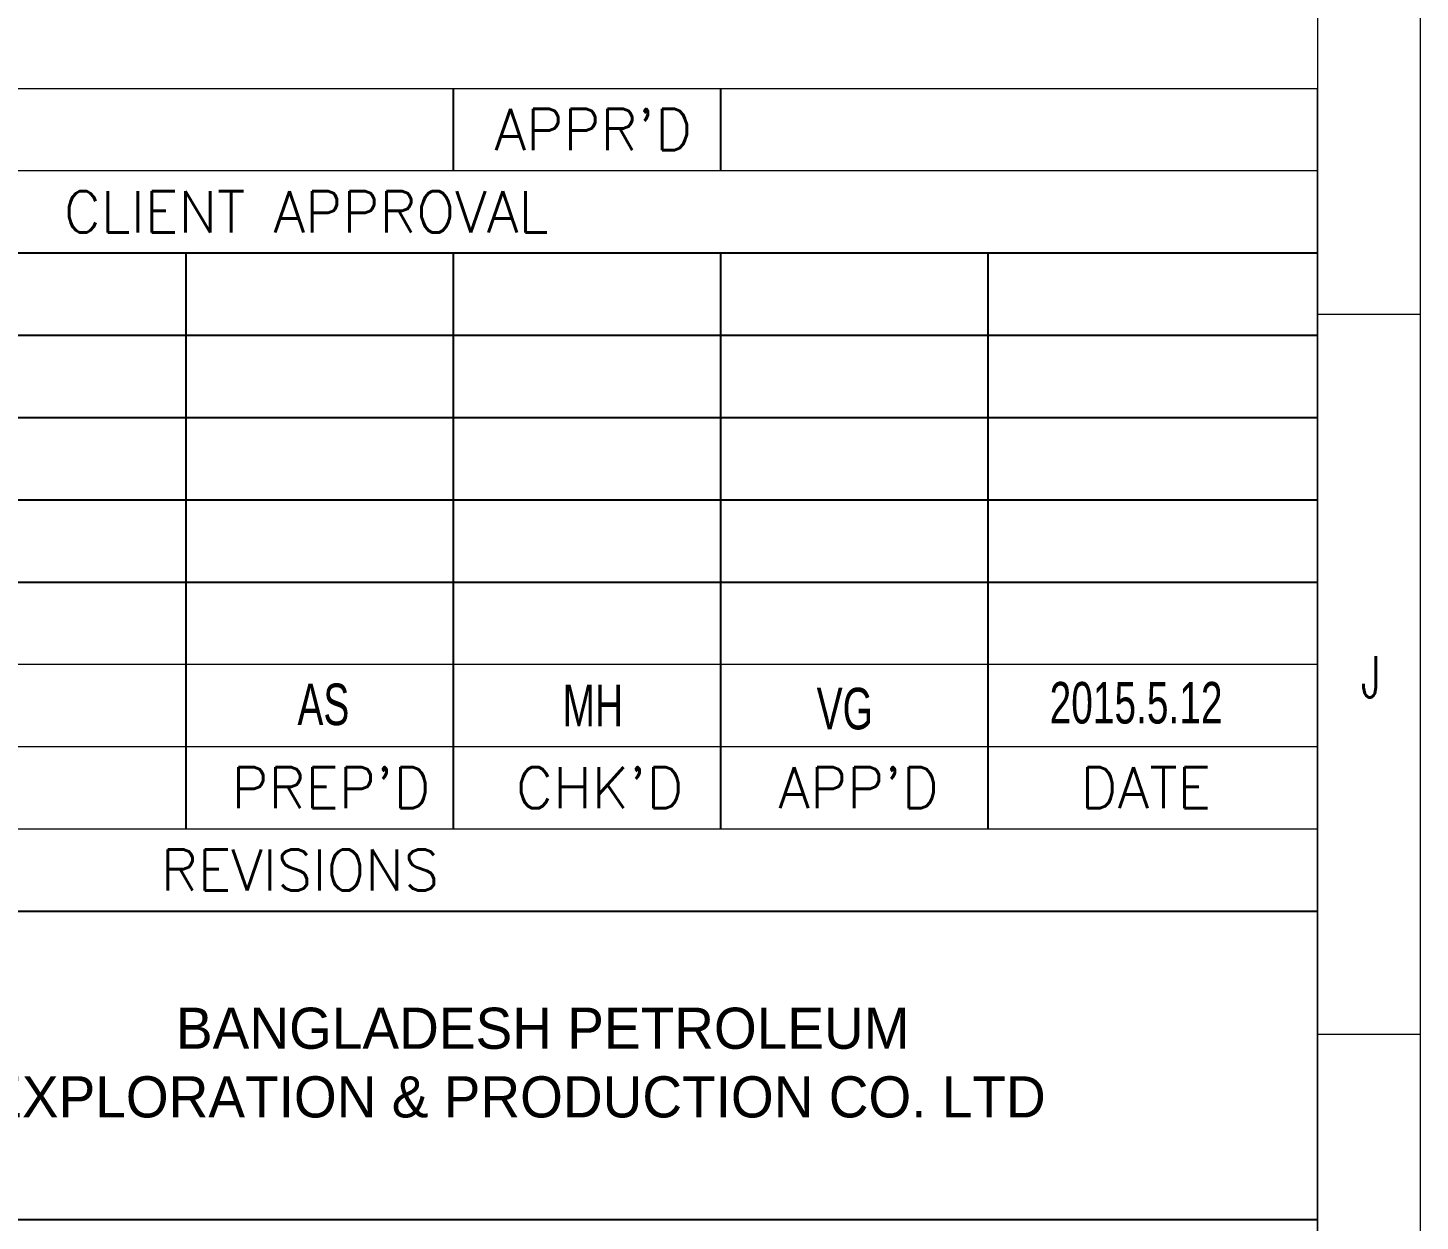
# Model space of a CAD drawing. Header units: inches. Extents: x -1128 to 651, y 96 to 845.
# Drawn here: x -870.19 to -837.03, y 666.25 to 694.66 of the extents above; entities that cross this region are included whole.
import ezdxf

# ---------------------------------------------------------------- set-up
doc = ezdxf.new("R2010")
doc.units = ezdxf.units.IN
doc.header["$MEASUREMENT"] = 0
doc.layers.add('Cables', color=7, linetype='Continuous', lineweight=0)
doc.layers.add('TEG BORDER', color=7, linetype='Continuous')
doc.styles.add('TEG BORDER', font='txt_qlt.shx', dxfattribs={"width": 0.7, "bigfont": 'hztxt.shx'})

# ---------------------------------------------------------------- blocks, each defined once
blk = doc.blocks.new('TEG BORDER A2')
for p, q in [((589, 5), (589, 116)), ((594, 105), (589, 105)), ((594, 70), (589, 70))]:
    blk.add_line(p, q)
at = {"color": 5, "lineweight": 15}
blk.add_lwpolyline([(0, 420), (594, 420), (594, 0), (0, 0)], close=True, dxfattribs=at)
blk.add_lwpolyline([(5, 415), (589, 415), (589, 5), (5, 5)], close=True)
at = {"layer": 'TEG BORDER', "lineweight": 15}
for p, q in [((489, 116), (589, 116)), ((489, 112), (589, 112)), ((489, 88), (589, 88)), ((489, 88), (589, 88)), ((489, 84), (589, 84)), ((489, 80), (589, 80))]:
    blk.add_line(p, q, dxfattribs=at)
at = {"layer": 'TEG BORDER'}
for p, q in [((547, 112), (547, 116)), ((560, 112), (560, 116)), ((489, 108), (589, 108)), ((534, 80), (534, 108)), ((547, 80), (547, 108)), ((560, 80), (560, 108)), ((573, 80), (573, 108)), ((489, 104), (589, 104)), ((489, 100), (589, 100)), ((489, 96), (589, 96)), ((489, 92), (589, 92)), ((489, 76), (589, 76))]:
    blk.add_line(p, q, dxfattribs=at)
at = {"layer": 'TEG BORDER', "color": 0}
blk.add_line((489, 61), (589, 61), dxfattribs=at)
at = {"width": 0.7}
for s, p in [('AS', (539.411, 85.043)), ('MH', (552.304, 84.992)), ('VG', (564.657, 84.838)), ('2015.5.12', (575.983, 85.123))]:
    blk.add_text(s, height=2.0188, dxfattribs=at).set_placement(p)
at = {"color": 7, "linetype": 'Continuous', "lineweight": -3}
for s, p in [('BANGLADESH PETROLEUM', (533.503, 69.307)), ('EXPLORATION & PRODUCTION CO. LTD', (524.228, 65.97))]:
    blk.add_text(s, height=2, dxfattribs=at).set_placement(p)
at = {"insert": (592.09, 88.389), "char_height": 2, "width": 2, "attachment_point": 3, "style": 'TEG BORDER'}
blk.add_mtext('J', dxfattribs=at)
at = {"layer": 'TEG BORDER', "style": 'TEG BORDER'}
for s, p in [("APPR'D", (548.993, 113)), ('CLIENT APPROVAL', (528.047, 109)), ("PREP'D", (536.193, 81)), ("CHK'D", (550.035, 81)), ("APP'D", (562.793, 81)), ('DATE', (577.489, 81)), ('REVISIONS', (532.76, 77))]:
    blk.add_text(s, height=2, dxfattribs=at).set_placement(p)

msp = doc.modelspace()

# ---------------------------------------------------------------- block references
at = {"layer": 'Cables', "color": 0, "xscale": 0.4897326461023622, "yscale": 0.4897326461023622, "zscale": 0.4897326461023622}
msp.add_blockref('TEG BORDER A2', (-1127.935, 636.411), dxfattribs=at)

doc.saveas('drawing.dxf')
